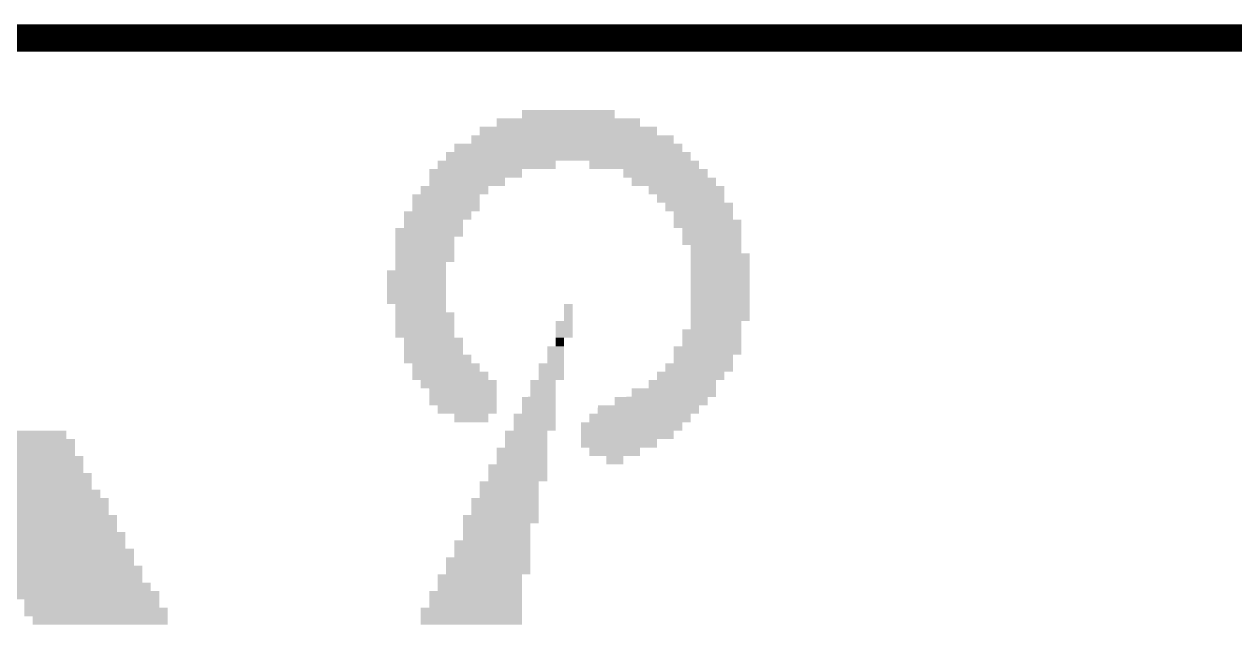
# Model space of a CAD drawing. Extents: x -8 to 142, y 0 to 126.
# Drawn here: x 26.22 to 35.08, y 121.41 to 125.8 of the extents above; entities that cross this region are included whole.
import ezdxf

# ---------------------------------------------------------------- set-up
doc = ezdxf.new("R2010")
doc.units = 0
doc.layers.add('03_ASSY2_GBR', color=1, linetype='CONTINUOUS')

msp = doc.modelspace()

# ---------------------------------------------------------------- linework, layer by layer
at = {"layer": '03_ASSY2_GBR', "const_width": 0.2}
msp.add_lwpolyline([(41.7, 125.7), (-8.3, 125.7), (-8.3, 115.7), (41.7, 115.7)], dxfattribs=at)
at = {"layer": '03_ASSY2_GBR'}
for points in [[(29.863, 125.111148), (29.863018, 125.172926), (30.54202, 125.111148), (30.542, 125.172926)], [(29.863018, 125.172926), (29.86302, 125.172946), (30.542, 125.172926), (30.54198, 125.172946)], [(29.86302, 125.172946), (29.863054, 125.17298), (30.54198, 125.172946), (30.541946, 125.17298)], [(29.863054, 125.17298), (29.863074, 125.173), (30.541946, 125.17298), (29.863074, 125.173)], [(29.678, 125.050148), (29.678018, 125.110926), (30.72702, 125.050148), (30.727, 125.110926)], [(29.678018, 125.110926), (29.67802, 125.110946), (30.727, 125.110926), (30.72698, 125.110946)], [(29.67802, 125.110946), (29.678054, 125.11098), (30.72698, 125.110946), (30.726946, 125.11098)], [(29.678054, 125.11098), (29.678074, 125.111), (30.726946, 125.11098), (30.542148, 125.111)], [(29.678074, 125.111), (29.862872, 125.11102), (30.542148, 125.111), (30.542128, 125.11102)], [(29.862872, 125.11102), (29.86298, 125.111128), (30.542128, 125.11102), (30.54202, 125.111128)], [(29.86298, 125.111128), (29.863, 125.111148), (30.54202, 125.111128), (30.54202, 125.111148)], [(29.493, 124.926148), (29.493018, 124.987926), (30.97402, 124.926148), (30.974, 124.987926)], [(29.493018, 124.987926), (29.49302, 124.987946), (30.974, 124.987926), (30.97398, 124.987946)], [(29.49302, 124.987946), (29.493054, 124.98798), (30.97398, 124.987946), (30.973946, 124.98798)], [(29.493054, 124.98798), (29.493074, 124.988), (30.973946, 124.98798), (30.850148, 124.988)], [(29.493074, 124.988), (29.553872, 124.98802), (30.850148, 124.988), (30.850128, 124.98802)], [(29.553872, 124.98802), (29.55398, 124.988128), (30.850128, 124.98802), (30.85002, 124.988128)], [(29.55398, 124.988128), (29.554, 124.988148), (30.85002, 124.988128), (30.85002, 124.988148)], [(29.554, 124.988148), (29.554018, 125.049926), (30.85002, 124.988148), (30.85, 125.049926)], [(29.554018, 125.049926), (29.55402, 125.049946), (30.85, 125.049926), (30.84998, 125.049946)], [(29.55402, 125.049946), (29.554054, 125.04998), (30.84998, 125.049946), (30.849946, 125.04998)], [(29.554054, 125.04998), (29.554074, 125.05), (30.849946, 125.04998), (30.727148, 125.05)], [(29.554074, 125.05), (29.677872, 125.05002), (30.727148, 125.05), (30.727128, 125.05002)], [(29.677872, 125.05002), (29.67798, 125.050128), (30.727128, 125.05002), (30.72702, 125.050128)], [(29.67798, 125.050128), (29.678, 125.050148), (30.72702, 125.050128), (30.72702, 125.050148)], [(29.369, 124.865148), (29.369018, 124.925926), (31.03602, 124.865148), (31.036, 124.925926)], [(29.369018, 124.925926), (29.36902, 124.925946), (31.036, 124.925926), (31.03598, 124.925946)], [(29.36902, 124.925946), (29.369054, 124.92598), (31.03598, 124.925946), (31.035946, 124.92598)], [(29.369054, 124.92598), (29.369074, 124.926), (31.035946, 124.92598), (30.974148, 124.926)], [(29.369074, 124.926), (29.492872, 124.92602), (30.974148, 124.926), (30.974128, 124.92602)], [(29.492872, 124.92602), (29.49298, 124.926128), (30.974128, 124.92602), (30.97402, 124.926128)], [(29.49298, 124.926128), (29.493, 124.926148), (30.97402, 124.926128), (30.97402, 124.926148)], [(29.307, 124.803148), (29.307018, 124.864926), (31.09702, 124.803148), (31.097, 124.864926)], [(29.307018, 124.864926), (29.30702, 124.864946), (31.097, 124.864926), (31.09698, 124.864946)], [(29.30702, 124.864946), (29.307054, 124.86498), (31.09698, 124.864946), (31.096946, 124.86498)], [(29.307054, 124.86498), (29.307074, 124.865), (31.096946, 124.86498), (31.036148, 124.865)], [(29.307074, 124.865), (29.368872, 124.86502), (31.036148, 124.865), (31.036128, 124.86502)], [(29.368872, 124.86502), (29.36898, 124.865128), (31.036128, 124.86502), (31.03602, 124.865128)], [(29.36898, 124.865128), (29.369, 124.865148), (31.03602, 124.865128), (31.03602, 124.865148)], [(29.184008, 124.679054), (29.184018, 124.740852), (29.86298, 124.679054), (29.863, 124.740852)], [(29.184018, 124.740852), (29.18402, 124.740946), (29.863, 124.740852), (29.863094, 124.740946)], [(29.18402, 124.740946), (29.184054, 124.74098), (29.863094, 124.740946), (29.863128, 124.74098)], [(29.184054, 124.74098), (29.184074, 124.741), (29.863128, 124.74098), (30.109926, 124.741)], [(29.184074, 124.741), (29.245872, 124.74102), (30.109926, 124.741), (30.109946, 124.74102)], [(29.245872, 124.74102), (29.245906, 124.741054), (30.109946, 124.74102), (30.10998, 124.741054)], [(29.245906, 124.741054), (29.246, 124.741148), (30.10998, 124.741054), (30.10998, 124.741148)], [(29.246, 124.741148), (29.246018, 124.802852), (30.10998, 124.741148), (30.11, 124.802852)], [(29.246018, 124.802852), (29.24602, 124.802946), (30.11, 124.802852), (30.110094, 124.802946)], [(29.24602, 124.802946), (29.246054, 124.80298), (30.110094, 124.802946), (30.110128, 124.80298)], [(29.246054, 124.80298), (29.246074, 124.803), (30.110128, 124.80298), (30.356852, 124.803)], [(29.246074, 124.803), (29.306872, 124.80302), (31.097148, 124.803), (31.097128, 124.80302)], [(29.306872, 124.80302), (29.30698, 124.803128), (31.097128, 124.80302), (31.09702, 124.803128)], [(29.30698, 124.803128), (29.307, 124.803148), (31.09702, 124.803128), (31.09702, 124.803148)], [(30.356872, 124.80298), (30.356852, 124.803), (31.158946, 124.80298), (31.097148, 124.803)], [(30.356926, 124.802926), (30.356872, 124.80298), (31.159, 124.802926), (31.158946, 124.80298)], [(30.35698, 124.802872), (30.356926, 124.802926), (31.159002, 124.802872), (31.159, 124.802926)], [(30.357, 124.741128), (30.35698, 124.802872), (31.15902, 124.741128), (31.159002, 124.802872)], [(30.357, 124.741074), (30.357, 124.741128), (31.159074, 124.741074), (31.15902, 124.741128)], [(30.357054, 124.74102), (30.357, 124.741074), (31.159128, 124.74102), (31.159074, 124.741074)], [(30.603852, 124.741), (30.357054, 124.74102), (31.159148, 124.741), (31.159128, 124.74102)], [(30.603872, 124.74098), (30.603852, 124.741), (31.220946, 124.74098), (31.159148, 124.741)], [(30.603926, 124.740926), (30.603872, 124.74098), (31.221, 124.740926), (31.220946, 124.74098)], [(30.60398, 124.740872), (30.603926, 124.740926), (31.221002, 124.740872), (31.221, 124.740926)], [(30.604, 124.679128), (30.60398, 124.740872), (31.22102, 124.679128), (31.221002, 124.740872)], [(29.184, 124.618148), (29.184008, 124.678852), (29.73898, 124.618148), (29.739, 124.678852)], [(29.184008, 124.679), (29.184008, 124.679054), (29.862926, 124.679), (29.86298, 124.679054)], [(29.184008, 124.67898), (29.184008, 124.679), (29.739128, 124.67898), (29.862926, 124.679)], [(29.184008, 124.678852), (29.184008, 124.67898), (29.739, 124.678852), (29.739128, 124.67898)], [(30.604, 124.679074), (30.604, 124.679128), (31.221074, 124.679074), (31.22102, 124.679128)], [(30.604054, 124.67902), (30.604, 124.679074), (31.221128, 124.67902), (31.221074, 124.679074)], [(30.664852, 124.679), (30.604054, 124.67902), (31.221148, 124.679), (31.221128, 124.67902)], [(30.664872, 124.67898), (30.664852, 124.679), (31.281946, 124.67898), (31.221148, 124.679)], [(30.664926, 124.678926), (30.664872, 124.67898), (31.282, 124.678926), (31.281946, 124.67898)], [(30.66498, 124.678872), (30.664926, 124.678926), (31.282002, 124.678872), (31.282, 124.678926)], [(30.665, 124.618128), (30.66498, 124.678872), (31.28202, 124.618128), (31.282002, 124.678872)], [(29.06, 124.432148), (29.060018, 124.555852), (29.55398, 124.432148), (29.554, 124.555852)], [(29.060018, 124.555852), (29.06002, 124.555946), (29.554, 124.555852), (29.554094, 124.555946)], [(29.06002, 124.555946), (29.060054, 124.55598), (29.554094, 124.555946), (29.554128, 124.55598)], [(29.060054, 124.55598), (29.060074, 124.556), (29.554128, 124.55598), (29.615926, 124.556)], [(29.060074, 124.556), (29.121872, 124.55602), (29.615926, 124.556), (29.615946, 124.55602)], [(29.121872, 124.55602), (29.121906, 124.556054), (29.615946, 124.55602), (29.61598, 124.556054)], [(29.121906, 124.556054), (29.122, 124.556148), (29.61598, 124.556054), (29.61598, 124.556148)], [(29.122, 124.556148), (29.122018, 124.617852), (29.61598, 124.556148), (29.616, 124.617852)], [(29.122018, 124.617852), (29.12202, 124.617946), (29.616, 124.617852), (29.616094, 124.617946)], [(29.12202, 124.617946), (29.122054, 124.61798), (29.616094, 124.617946), (29.616128, 124.61798)], [(29.122054, 124.61798), (29.122074, 124.618), (29.616128, 124.61798), (29.738926, 124.618)], [(29.122074, 124.618), (29.183872, 124.61802), (29.738926, 124.618), (29.738946, 124.61802)], [(29.183872, 124.61802), (29.183906, 124.618054), (29.738946, 124.61802), (29.73898, 124.618054)], [(29.183906, 124.618054), (29.184, 124.618148), (29.73898, 124.618054), (29.73898, 124.618148)], [(30.665, 124.618074), (30.665, 124.618128), (31.282074, 124.618074), (31.28202, 124.618128)], [(30.665054, 124.61802), (30.665, 124.618074), (31.282128, 124.61802), (31.282074, 124.618074)], [(30.788852, 124.618), (30.665054, 124.61802), (31.282148, 124.618), (31.282128, 124.61802)], [(30.788872, 124.61798), (30.788852, 124.618), (31.343946, 124.61798), (31.282148, 124.618)], [(30.788926, 124.617926), (30.788872, 124.61798), (31.344, 124.617926), (31.343946, 124.61798)], [(30.78898, 124.617872), (30.788926, 124.617926), (31.344002, 124.617872), (31.344, 124.617926)], [(30.789, 124.556074), (30.78898, 124.617872), (31.34401, 124.556074), (31.344002, 124.617872)], [(30.789054, 124.55602), (30.789, 124.556074), (31.344012, 124.55602), (31.34401, 124.556074)], [(30.849852, 124.556), (30.789054, 124.55602), (31.344012, 124.556), (31.344012, 124.55602)], [(30.84998, 124.555872), (30.849852, 124.556), (31.344012, 124.555872), (31.344012, 124.556)], [(30.85, 124.494128), (30.84998, 124.555872), (31.34402, 124.494128), (31.344012, 124.555872)], [(30.85, 124.494074), (30.85, 124.494128), (31.344074, 124.494074), (31.34402, 124.494128)], [(30.850054, 124.49402), (30.85, 124.494074), (31.344128, 124.49402), (31.344074, 124.494074)], [(30.911852, 124.494), (30.850054, 124.49402), (31.344148, 124.494), (31.344128, 124.49402)], [(30.911872, 124.49398), (30.911852, 124.494), (31.405946, 124.49398), (31.344148, 124.494)], [(30.911926, 124.493926), (30.911872, 124.49398), (31.406, 124.493926), (31.405946, 124.49398)], [(30.91198, 124.493872), (30.911926, 124.493926), (31.406002, 124.493872), (31.406, 124.493926)], [(30.912, 124.432074), (30.91198, 124.493872), (31.406012, 124.432074), (31.406002, 124.493872)], [(28.999, 124.309148), (28.999018, 124.370852), (29.43099, 124.309148), (29.431, 124.370852)], [(28.999018, 124.37098), (28.99902, 124.371), (29.431128, 124.37098), (29.492926, 124.371)], [(28.999018, 124.370852), (28.999018, 124.37098), (29.431, 124.370852), (29.431128, 124.37098)], [(28.99902, 124.431946), (28.999054, 124.43198), (29.493094, 124.431946), (29.493128, 124.43198)], [(28.99902, 124.431852), (28.99902, 124.431946), (29.493, 124.431852), (29.493094, 124.431946)], [(28.99902, 124.371054), (28.99902, 124.431852), (29.49298, 124.371054), (29.493, 124.431852)], [(28.99902, 124.371), (28.99902, 124.371054), (29.492926, 124.371), (29.49298, 124.371054)], [(28.999054, 124.43198), (28.999074, 124.432), (29.493128, 124.43198), (29.553926, 124.432)], [(28.999074, 124.432), (29.059872, 124.43202), (29.553926, 124.432), (29.553946, 124.43202)], [(29.059872, 124.43202), (29.059906, 124.432054), (29.553946, 124.43202), (29.55398, 124.432054)], [(29.059906, 124.432054), (29.06, 124.432148), (29.55398, 124.432054), (29.55398, 124.432148)], [(30.912054, 124.43202), (30.912, 124.432074), (31.406012, 124.43202), (31.406012, 124.432074)], [(30.973852, 124.432), (30.912054, 124.43202), (31.406012, 124.432), (31.406012, 124.43202)], [(30.97398, 124.431872), (30.973852, 124.432), (31.406012, 124.431872), (31.406012, 124.432)], [(30.97399, 124.371128), (30.97398, 124.431872), (31.40602, 124.371128), (31.406012, 124.431872)], [(30.97399, 124.371), (30.97399, 124.371128), (31.406148, 124.371), (31.40602, 124.371128)], [(30.97399, 124.37098), (30.97399, 124.371), (31.467946, 124.37098), (31.406148, 124.371)], [(30.97399, 124.370926), (30.97399, 124.37098), (31.468, 124.370926), (31.467946, 124.37098)], [(30.974, 124.309074), (30.97399, 124.370926), (31.468, 124.309074), (31.468, 124.370926)], [(28.937014, 124.247054), (28.93702, 124.308946), (29.43098, 124.247054), (29.430988, 124.308946)], [(28.93702, 124.308946), (28.937074, 124.309), (29.430988, 124.308946), (29.43099, 124.309)], [(28.937074, 124.309), (28.998872, 124.30902), (29.43099, 124.309), (29.43099, 124.30902)], [(28.998872, 124.30902), (28.999, 124.309148), (29.43099, 124.30902), (29.43099, 124.309148)], [(30.974054, 124.30902), (30.974, 124.309074), (31.468, 124.30902), (31.468, 124.309074)], [(31.035892, 124.309), (30.974054, 124.30902), (31.468, 124.309), (31.468, 124.30902)], [(31.035912, 124.30898), (31.035892, 124.309), (31.468, 124.30898), (31.468, 124.309)], [(31.03602, 124.308872), (31.035912, 124.30898), (31.468002, 124.308872), (31.468, 124.30898)], [(31.036, 124.186074), (31.03602, 124.308872), (31.468014, 124.186074), (31.468002, 124.308872)], [(28.937004, 124.062054), (28.937014, 124.246852), (29.36898, 124.062054), (29.369, 124.246852)], [(28.937014, 124.247), (28.937014, 124.247054), (29.430926, 124.247), (29.43098, 124.247054)], [(28.937014, 124.24698), (28.937014, 124.247), (29.369128, 124.24698), (29.430926, 124.247)], [(28.937014, 124.246852), (28.937014, 124.24698), (29.369, 124.246852), (29.369128, 124.24698)], [(31.036054, 124.18602), (31.036, 124.186074), (31.468014, 124.18602), (31.468014, 124.186074)], [(31.096852, 124.186), (31.036054, 124.18602), (31.468014, 124.186), (31.468014, 124.18602)], [(31.09698, 124.185872), (31.096852, 124.186), (31.468014, 124.185872), (31.468014, 124.186)], [(31.096982, 124.124128), (31.09698, 124.185872), (31.46802, 124.124128), (31.468014, 124.185872)], [(31.096984, 124.124), (31.096982, 124.124128), (31.468148, 124.124), (31.46802, 124.124128)], [(31.096984, 124.12398), (31.096984, 124.124), (31.528946, 124.12398), (31.468148, 124.124)], [(31.096984, 124.123926), (31.096984, 124.12398), (31.529, 124.123926), (31.528946, 124.12398)], [(31.096998, 123.630054), (31.096984, 124.123926), (31.52898, 123.630054), (31.529, 124.123926)], [(28.937, 124.000148), (28.937002, 124.061852), (29.307004, 124.000148), (29.307, 124.061852)], [(28.937002, 124.061852), (28.937004, 124.06198), (29.307, 124.061852), (29.307128, 124.06198)], [(28.937004, 124.062), (28.937004, 124.062054), (29.368926, 124.062), (29.36898, 124.062054)], [(28.937004, 124.06198), (28.937004, 124.062), (29.307128, 124.06198), (29.368926, 124.062)], [(28.875, 123.754074), (28.87502, 123.999946), (29.307018, 123.754074), (29.307004, 123.999946)], [(28.87502, 123.999946), (28.875074, 124), (29.307004, 123.999946), (29.307004, 124)], [(28.875074, 124), (28.936872, 124.00002), (29.307004, 124), (29.307004, 124.00002)], [(28.936872, 124.00002), (28.937, 124.000148), (29.307004, 124.00002), (29.307004, 124.000148)], [(28.875054, 123.75402), (28.875, 123.754074), (29.307018, 123.75402), (29.307018, 123.754074)], [(28.936852, 123.754), (28.875054, 123.75402), (29.307018, 123.754), (29.307018, 123.75402)], [(28.93698, 123.753872), (28.936852, 123.754), (29.307018, 123.753872), (29.307018, 123.754)], [(28.936986, 123.692128), (28.93698, 123.753872), (29.30702, 123.692128), (29.307018, 123.753872)], [(30.171, 123.630148), (30.171018, 123.753926), (30.232988, 123.630148), (30.233, 123.753926)], [(30.171018, 123.753926), (30.17102, 123.753946), (30.233, 123.753926), (30.23298, 123.753946)], [(30.17102, 123.753946), (30.171054, 123.75398), (30.23298, 123.753946), (30.232946, 123.75398)], [(30.171054, 123.75398), (30.171074, 123.754), (30.232946, 123.75398), (30.171074, 123.754)], [(28.936986, 123.692), (28.936986, 123.692128), (29.307148, 123.692), (29.30702, 123.692128)], [(28.936986, 123.69198), (28.936986, 123.692), (29.368946, 123.69198), (29.307148, 123.692)], [(28.936986, 123.691926), (28.936986, 123.69198), (29.369, 123.691926), (29.368946, 123.69198)], [(28.937, 123.507128), (28.936986, 123.691926), (29.36902, 123.507128), (29.369, 123.691926)], [(30.110006, 123.507054), (30.11002, 123.629946), (30.23298, 123.507054), (30.232988, 123.629946)], [(30.11002, 123.629946), (30.110074, 123.63), (30.232988, 123.629946), (30.232988, 123.63)], [(30.110074, 123.63), (30.170872, 123.63002), (30.232988, 123.63), (30.232988, 123.63002)], [(30.170872, 123.63002), (30.171, 123.630148), (30.232988, 123.63002), (30.232988, 123.630148)], [(31.036, 123.445148), (31.03602, 123.567946), (31.467984, 123.445148), (31.467994, 123.567946)], [(31.03602, 123.567946), (31.036074, 123.568), (31.467994, 123.567946), (31.467994, 123.568)], [(31.036074, 123.568), (31.096872, 123.56802), (31.467994, 123.568), (31.467994, 123.56802)], [(31.096872, 123.56802), (31.097, 123.568148), (31.467994, 123.56802), (31.467994, 123.568148)], [(31.096998, 123.63), (31.096998, 123.630054), (31.528926, 123.63), (31.52898, 123.630054)], [(31.096998, 123.62998), (31.096998, 123.63), (31.468128, 123.62998), (31.528926, 123.63)], [(31.097, 123.629852), (31.096998, 123.62998), (31.468, 123.629852), (31.468128, 123.62998)], [(31.097, 123.568148), (31.097, 123.629852), (31.467994, 123.568148), (31.468, 123.629852)], [(28.937, 123.507074), (28.937, 123.507128), (29.369074, 123.507074), (29.36902, 123.507128)], [(28.937054, 123.50702), (28.937, 123.507074), (29.369128, 123.50702), (29.369074, 123.507074)], [(28.998852, 123.507), (28.937054, 123.50702), (29.369148, 123.507), (29.369128, 123.50702)], [(28.998872, 123.50698), (28.998852, 123.507), (29.430946, 123.50698), (29.369148, 123.507)], [(28.998926, 123.506926), (28.998872, 123.50698), (29.431, 123.506926), (29.430946, 123.50698)], [(28.99898, 123.506872), (28.998926, 123.506926), (29.431002, 123.506872), (29.431, 123.506926)], [(28.998994, 123.383128), (28.99898, 123.506872), (29.43102, 123.383128), (29.431002, 123.506872)], [(30.11, 123.445148), (30.110006, 123.506852), (30.170996, 123.445148), (30.171, 123.506852)], [(30.110006, 123.507), (30.110006, 123.507054), (30.232926, 123.507), (30.23298, 123.507054)], [(30.110006, 123.50698), (30.110006, 123.507), (30.171128, 123.50698), (30.232926, 123.507)], [(30.110006, 123.506852), (30.110006, 123.50698), (30.171, 123.506852), (30.171128, 123.50698)], [(30.048, 123.321148), (30.04802, 123.444946), (30.170986, 123.321148), (30.170994, 123.444946)], [(30.04802, 123.444946), (30.048074, 123.445), (30.170994, 123.444946), (30.170994, 123.445)], [(30.048074, 123.445), (30.109872, 123.44502), (30.170994, 123.445), (30.170994, 123.44502)], [(30.109872, 123.44502), (30.11, 123.445148), (30.170994, 123.44502), (30.170996, 123.445148)], [(30.97401, 123.383054), (30.97402, 123.444946), (31.46798, 123.383054), (31.467984, 123.444946)], [(30.97402, 123.444946), (30.974074, 123.445), (31.467984, 123.444946), (31.467984, 123.445)], [(30.974074, 123.445), (31.035872, 123.44502), (31.467984, 123.445), (31.467984, 123.44502)], [(31.035872, 123.44502), (31.036, 123.445148), (31.467984, 123.44502), (31.467984, 123.445148)], [(28.998994, 123.383), (28.998994, 123.383128), (29.431148, 123.383), (29.43102, 123.383128)], [(28.998994, 123.38298), (28.998994, 123.383), (29.492946, 123.38298), (29.431148, 123.383)], [(28.998994, 123.382926), (28.998994, 123.38298), (29.493, 123.382926), (29.492946, 123.38298)], [(28.999, 123.321128), (28.998994, 123.382926), (29.49302, 123.321128), (29.493, 123.382926)], [(28.999, 123.321074), (28.999, 123.321128), (29.493074, 123.321074), (29.49302, 123.321128)], [(28.999054, 123.32102), (28.999, 123.321074), (29.493128, 123.32102), (29.493074, 123.321074)], [(29.059852, 123.321), (28.999054, 123.32102), (29.493148, 123.321), (29.493128, 123.32102)], [(29.059872, 123.32098), (29.059852, 123.321), (29.553946, 123.32098), (29.493148, 123.321)], [(29.059926, 123.320926), (29.059872, 123.32098), (29.554, 123.320926), (29.553946, 123.32098)], [(29.05998, 123.320872), (29.059926, 123.320926), (29.554002, 123.320872), (29.554, 123.320926)], [(29.05999, 123.260128), (29.05998, 123.320872), (29.55402, 123.260128), (29.554002, 123.320872)], [(29.986, 123.198148), (29.98602, 123.320946), (30.17098, 123.198148), (30.170986, 123.320946)], [(29.98602, 123.320946), (29.986074, 123.321), (30.170986, 123.320946), (30.170986, 123.321)], [(29.986074, 123.321), (30.047872, 123.32102), (30.170986, 123.321), (30.170986, 123.32102)], [(30.047872, 123.32102), (30.048, 123.321148), (30.170986, 123.32102), (30.170986, 123.321148)], [(30.912, 123.260148), (30.91202, 123.320946), (31.40598, 123.260148), (31.405988, 123.320946)], [(30.91202, 123.320946), (30.912074, 123.321), (31.405988, 123.320946), (31.405988, 123.321)], [(30.912074, 123.321), (30.973872, 123.32102), (31.405988, 123.321), (31.405988, 123.32102)], [(30.973872, 123.32102), (30.974, 123.321148), (31.405988, 123.32102), (31.405988, 123.321148)], [(30.974, 123.321148), (30.974008, 123.382852), (31.405988, 123.321148), (31.406, 123.382852)], [(30.974008, 123.383), (30.97401, 123.383054), (31.467926, 123.383), (31.46798, 123.383054)], [(30.974008, 123.38298), (30.974008, 123.383), (31.406128, 123.38298), (31.467926, 123.383)], [(30.974008, 123.382852), (30.974008, 123.38298), (31.406, 123.382852), (31.406128, 123.38298)], [(29.05999, 123.26), (29.05999, 123.260128), (29.554148, 123.26), (29.55402, 123.260128)], [(29.05999, 123.25998), (29.05999, 123.26), (29.615946, 123.25998), (29.554148, 123.26)], [(29.05999, 123.259926), (29.05999, 123.25998), (29.616, 123.259926), (29.615946, 123.25998)], [(29.06, 123.198128), (29.05999, 123.259926), (29.61602, 123.198128), (29.616, 123.259926)], [(30.85, 123.198148), (30.850018, 123.259852), (31.34398, 123.198148), (31.344, 123.259852)], [(30.850018, 123.259852), (30.85002, 123.259946), (31.344, 123.259852), (31.344094, 123.259946)], [(30.85002, 123.259946), (30.850054, 123.25998), (31.344094, 123.259946), (31.344128, 123.25998)], [(30.850054, 123.25998), (30.850074, 123.26), (31.344128, 123.25998), (31.405926, 123.26)], [(30.850074, 123.26), (30.911872, 123.26002), (31.405926, 123.26), (31.405946, 123.26002)], [(30.911872, 123.26002), (30.911906, 123.260054), (31.405946, 123.26002), (31.40598, 123.260054)], [(30.911906, 123.260054), (30.912, 123.260148), (31.40598, 123.260054), (31.40598, 123.260148)], [(29.06, 123.198074), (29.06, 123.198128), (29.616074, 123.198074), (29.61602, 123.198128)], [(29.060054, 123.19802), (29.06, 123.198074), (29.616128, 123.19802), (29.616074, 123.198074)], [(29.121852, 123.198), (29.060054, 123.19802), (29.616148, 123.198), (29.616128, 123.19802)], [(29.121872, 123.19798), (29.121852, 123.198), (29.677946, 123.19798), (29.616148, 123.198)], [(29.121926, 123.197926), (29.121872, 123.19798), (29.678, 123.197926), (29.677946, 123.19798)], [(29.12198, 123.197872), (29.121926, 123.197926), (29.677998, 123.197872), (29.678, 123.197926)], [(29.122, 123.136074), (29.12198, 123.197872), (29.677994, 123.136074), (29.677998, 123.197872)], [(29.122054, 123.13602), (29.122, 123.136074), (29.677994, 123.13602), (29.677994, 123.136074)], [(29.183852, 123.136), (29.122054, 123.13602), (29.677994, 123.136), (29.677994, 123.13602)], [(29.18398, 123.135872), (29.183852, 123.136), (29.677994, 123.135872), (29.677994, 123.136)], [(29.184, 123.013074), (29.18398, 123.135872), (29.677984, 123.013074), (29.677994, 123.135872)], [(29.925, 123.075148), (29.925018, 123.197852), (30.109992, 123.075148), (30.11, 123.197852)], [(29.925018, 123.197852), (29.92502, 123.197946), (30.11, 123.197852), (30.110094, 123.197946)], [(29.92502, 123.197946), (29.925054, 123.19798), (30.110094, 123.197946), (30.110128, 123.19798)], [(29.925054, 123.19798), (29.925074, 123.198), (30.110128, 123.19798), (30.170926, 123.198)], [(29.925074, 123.198), (29.985872, 123.19802), (30.170926, 123.198), (30.170946, 123.19802)], [(29.985872, 123.19802), (29.985906, 123.198054), (30.170946, 123.19802), (30.17098, 123.198054)], [(29.985906, 123.198054), (29.986, 123.198148), (30.17098, 123.198054), (30.17098, 123.198148)], [(30.665, 123.075148), (30.66502, 123.135946), (31.28198, 123.075148), (31.281988, 123.135946)], [(30.66502, 123.135946), (30.665074, 123.136), (31.281988, 123.135946), (31.281988, 123.136)], [(30.665074, 123.136), (30.788872, 123.13602), (31.281988, 123.136), (31.281988, 123.13602)], [(30.788872, 123.13602), (30.789, 123.136148), (31.281988, 123.13602), (31.281988, 123.136148)], [(30.789, 123.136148), (30.789018, 123.197852), (31.281988, 123.136148), (31.282, 123.197852)], [(30.789018, 123.197852), (30.78902, 123.197946), (31.282, 123.197852), (31.282094, 123.197946)], [(30.78902, 123.197946), (30.789054, 123.19798), (31.282094, 123.197946), (31.282128, 123.19798)], [(30.789054, 123.19798), (30.789074, 123.198), (31.282128, 123.19798), (31.343926, 123.198)], [(30.789074, 123.198), (30.849872, 123.19802), (31.343926, 123.198), (31.343946, 123.19802)], [(30.849872, 123.19802), (30.849906, 123.198054), (31.343946, 123.19802), (31.34398, 123.198054)], [(30.849906, 123.198054), (30.85, 123.198148), (31.34398, 123.198054), (31.34398, 123.198148)], [(29.863, 122.951148), (29.86302, 123.074946), (30.109986, 122.951148), (30.109992, 123.074946)], [(29.86302, 123.074946), (29.863074, 123.075), (30.109992, 123.074946), (30.109992, 123.075)], [(29.863074, 123.075), (29.924872, 123.07502), (30.109992, 123.075), (30.109992, 123.07502)], [(29.924872, 123.07502), (29.925, 123.075148), (30.109992, 123.07502), (30.109992, 123.075148)], [(30.542, 123.013148), (30.542018, 123.074852), (31.22098, 123.013148), (31.221, 123.074852)], [(30.542018, 123.074852), (30.54202, 123.074946), (31.221, 123.074852), (31.221094, 123.074946)], [(30.54202, 123.074946), (30.542054, 123.07498), (31.221094, 123.074946), (31.221128, 123.07498)], [(30.542054, 123.07498), (30.542074, 123.075), (31.221128, 123.07498), (31.281926, 123.075)], [(30.542074, 123.075), (30.664872, 123.07502), (31.281926, 123.075), (31.281946, 123.07502)], [(30.664872, 123.07502), (30.664906, 123.075054), (31.281946, 123.07502), (31.28198, 123.075054)], [(30.664906, 123.075054), (30.665, 123.075148), (31.28198, 123.075054), (31.28198, 123.075148)], [(29.184054, 123.01302), (29.184, 123.013074), (29.677984, 123.01302), (29.677984, 123.013074)], [(29.245852, 123.013), (29.184054, 123.01302), (29.677984, 123.013), (29.677984, 123.01302)], [(29.24598, 123.012872), (29.245852, 123.013), (29.677984, 123.012872), (29.677984, 123.013)], [(29.246, 122.951074), (29.24598, 123.012872), (29.67798, 122.951074), (29.677984, 123.012872)], [(29.24602, 122.951054), (29.246, 122.951074), (29.67798, 122.951054), (29.67798, 122.951074)], [(29.246054, 122.95102), (29.24602, 122.951054), (29.677946, 122.95102), (29.67798, 122.951054)], [(29.368852, 122.951), (29.246054, 122.95102), (29.677926, 122.951), (29.677946, 122.95102)], [(29.368872, 122.95098), (29.368852, 122.951), (29.616128, 122.95098), (29.677926, 122.951)], [(29.36898, 122.950872), (29.368872, 122.95098), (29.61602, 122.950872), (29.616128, 122.95098)], [(29.368982, 122.950852), (29.36898, 122.950872), (29.616, 122.950852), (29.61602, 122.950872)], [(29.369, 122.889074), (29.368982, 122.950852), (29.61598, 122.889074), (29.616, 122.950852)], [(29.801, 122.828148), (29.80102, 122.950946), (30.10998, 122.828148), (30.109986, 122.950946)], [(29.80102, 122.950946), (29.801074, 122.951), (30.109986, 122.950946), (30.109986, 122.951)], [(29.801074, 122.951), (29.862872, 122.95102), (30.109986, 122.951), (30.109986, 122.95102)], [(29.862872, 122.95102), (29.863, 122.951148), (30.109986, 122.95102), (30.109986, 122.951148)], [(30.357, 122.889148), (30.357018, 122.950852), (31.09698, 122.889148), (31.097, 122.950852)], [(30.357018, 122.950852), (30.35702, 122.950946), (31.097, 122.950852), (31.097094, 122.950946)], [(30.35702, 122.950946), (30.357054, 122.95098), (31.097094, 122.950946), (31.097128, 122.95098)], [(30.357054, 122.95098), (30.357074, 122.951), (31.097128, 122.95098), (31.158926, 122.951)], [(30.357074, 122.951), (30.417872, 122.95102), (31.158926, 122.951), (31.158946, 122.95102)], [(30.417872, 122.95102), (30.417906, 122.951054), (31.158946, 122.95102), (31.15898, 122.951054)], [(30.417906, 122.951054), (30.418, 122.951148), (31.15898, 122.951054), (31.15898, 122.951148)], [(30.418, 122.951148), (30.418018, 123.012852), (31.15898, 122.951148), (31.159, 123.012852)], [(30.418018, 123.012852), (30.41802, 123.012946), (31.159, 123.012852), (31.159094, 123.012946)], [(30.41802, 123.012946), (30.418054, 123.01298), (31.159094, 123.012946), (31.159128, 123.01298)], [(30.418054, 123.01298), (30.418074, 123.013), (31.159128, 123.01298), (31.220926, 123.013)], [(30.418074, 123.013), (30.541872, 123.01302), (31.220926, 123.013), (31.220946, 123.01302)], [(30.541872, 123.01302), (30.541906, 123.013054), (31.220946, 123.01302), (31.22098, 123.013054)], [(30.541906, 123.013054), (30.542, 123.013148), (31.22098, 123.013054), (31.22098, 123.013148)], [(29.36902, 122.889054), (29.369, 122.889074), (29.61598, 122.889054), (29.61598, 122.889074)], [(29.369054, 122.88902), (29.36902, 122.889054), (29.615946, 122.88902), (29.61598, 122.889054)], [(29.615926, 122.889), (29.369054, 122.88902), (29.615926, 122.889), (29.615946, 122.88902)], [(30.295012, 122.828054), (30.295018, 122.888852), (31.03598, 122.828054), (31.036, 122.888852)], [(30.295018, 122.888852), (30.29502, 122.888946), (31.036, 122.888852), (31.036094, 122.888946)], [(30.29502, 122.888946), (30.295054, 122.88898), (31.036094, 122.888946), (31.036128, 122.88898)], [(30.295054, 122.88898), (30.295074, 122.889), (31.036128, 122.88898), (31.096926, 122.889)], [(30.295074, 122.889), (30.356872, 122.88902), (31.096926, 122.889), (31.096946, 122.88902)], [(30.356872, 122.88902), (30.356906, 122.889054), (31.096946, 122.88902), (31.09698, 122.889054)], [(30.356906, 122.889054), (30.357, 122.889148), (31.09698, 122.889054), (31.09698, 122.889148)], [(25.110014, 122.766128), (25.110018, 122.827926), (26.53002, 122.766128), (26.53, 122.827926)], [(25.110018, 122.827926), (25.11002, 122.827946), (26.53, 122.827926), (26.52998, 122.827946)], [(25.11002, 122.827946), (25.110054, 122.82798), (26.52998, 122.827946), (26.529946, 122.82798)], [(25.110054, 122.82798), (25.110074, 122.828), (26.529946, 122.82798), (25.110074, 122.828)], [(29.739, 122.704148), (29.739018, 122.827852), (30.047992, 122.704148), (30.048, 122.827852)], [(29.739018, 122.827852), (29.73902, 122.827946), (30.048, 122.827852), (30.048094, 122.827946)], [(29.73902, 122.827946), (29.739054, 122.82798), (30.048094, 122.827946), (30.048128, 122.82798)], [(29.739054, 122.82798), (29.739074, 122.828), (30.048128, 122.82798), (30.109926, 122.828)], [(29.739074, 122.828), (29.800872, 122.82802), (30.109926, 122.828), (30.109946, 122.82802)], [(29.800872, 122.82802), (29.800906, 122.828054), (30.109946, 122.82802), (30.10998, 122.828054)], [(29.800906, 122.828054), (29.801, 122.828148), (30.10998, 122.828054), (30.10998, 122.828148)], [(30.295006, 122.766054), (30.295012, 122.827852), (30.97398, 122.766054), (30.974, 122.827852)], [(30.295012, 122.828), (30.295012, 122.828054), (31.035926, 122.828), (31.03598, 122.828054)], [(30.295012, 122.82798), (30.295012, 122.828), (30.974128, 122.82798), (31.035926, 122.828)], [(30.295012, 122.827852), (30.295012, 122.82798), (30.974, 122.827852), (30.974128, 122.82798)], [(25.110004, 122.643128), (25.110014, 122.765926), (26.59202, 122.643128), (26.592, 122.765926)], [(25.110014, 122.766), (25.110014, 122.766128), (26.530148, 122.766), (26.53002, 122.766128)], [(25.110014, 122.76598), (25.110014, 122.766), (26.591946, 122.76598), (26.530148, 122.766)], [(25.110014, 122.765926), (25.110014, 122.76598), (26.592, 122.765926), (26.591946, 122.76598)], [(29.678, 122.581148), (29.67802, 122.703946), (30.047986, 122.581148), (30.047992, 122.703946)], [(29.67802, 122.703946), (29.678074, 122.704), (30.047992, 122.703946), (30.047992, 122.704)], [(29.678074, 122.704), (29.738872, 122.70402), (30.047992, 122.704), (30.047992, 122.70402)], [(29.738872, 122.70402), (29.739, 122.704148), (30.047992, 122.70402), (30.047992, 122.704148)], [(30.295, 122.704074), (30.295006, 122.765852), (30.84998, 122.704074), (30.85, 122.765852)], [(30.29502, 122.704054), (30.295, 122.704074), (30.84998, 122.704054), (30.84998, 122.704074)], [(30.295006, 122.766), (30.295006, 122.766054), (30.973926, 122.766), (30.97398, 122.766054)], [(30.295006, 122.76598), (30.295006, 122.766), (30.850128, 122.76598), (30.973926, 122.766)], [(30.295006, 122.765852), (30.295006, 122.76598), (30.85, 122.765852), (30.850128, 122.76598)], [(30.295054, 122.70402), (30.29502, 122.704054), (30.849946, 122.70402), (30.84998, 122.704054)], [(30.356852, 122.704), (30.295054, 122.70402), (30.849926, 122.704), (30.849946, 122.70402)], [(30.356872, 122.70398), (30.356852, 122.704), (30.727128, 122.70398), (30.849926, 122.704)], [(30.35698, 122.703872), (30.356872, 122.70398), (30.72702, 122.703872), (30.727128, 122.70398)], [(30.356982, 122.703852), (30.35698, 122.703872), (30.727, 122.703852), (30.72702, 122.703872)], [(30.357, 122.643074), (30.356982, 122.703852), (30.72698, 122.643074), (30.727, 122.703852)], [(25.11, 122.581148), (25.110004, 122.642926), (26.65301, 122.581148), (26.653, 122.642926)], [(25.110004, 122.643), (25.110004, 122.643128), (26.592148, 122.643), (26.59202, 122.643128)], [(25.110004, 122.64298), (25.110004, 122.643), (26.652946, 122.64298), (26.592148, 122.643)], [(25.110004, 122.642926), (25.110004, 122.64298), (26.653, 122.642926), (26.652946, 122.64298)], [(30.35702, 122.643054), (30.357, 122.643074), (30.72698, 122.643054), (30.72698, 122.643074)], [(30.357054, 122.64302), (30.35702, 122.643054), (30.726946, 122.64302), (30.72698, 122.643054)], [(30.479852, 122.643), (30.357054, 122.64302), (30.726926, 122.643), (30.726946, 122.64302)], [(30.479872, 122.64298), (30.479852, 122.643), (30.604128, 122.64298), (30.726926, 122.643)], [(30.47998, 122.642872), (30.479872, 122.64298), (30.60402, 122.642872), (30.604128, 122.64298)], [(30.479982, 122.642852), (30.47998, 122.642872), (30.604, 122.642852), (30.60402, 122.642872)], [(30.48, 122.581074), (30.479982, 122.642852), (30.60398, 122.581074), (30.604, 122.642852)], [(25.04901, 122.396128), (25.049016, 122.518926), (26.71502, 122.396128), (26.715, 122.518926)], [(25.049016, 122.519128), (25.04902, 122.580946), (26.65302, 122.519128), (26.653012, 122.580946)], [(25.049016, 122.519), (25.049016, 122.519128), (26.653148, 122.519), (26.65302, 122.519128)], [(25.049016, 122.51898), (25.049016, 122.519), (26.714946, 122.51898), (26.653148, 122.519)], [(25.049016, 122.518926), (25.049016, 122.51898), (26.715, 122.518926), (26.714946, 122.51898)], [(25.04902, 122.580946), (25.049074, 122.581), (26.653012, 122.580946), (26.653012, 122.581)], [(25.049074, 122.581), (25.109872, 122.58102), (26.653012, 122.581), (26.653012, 122.58102)], [(25.109872, 122.58102), (25.11, 122.581148), (26.653012, 122.58102), (26.65301, 122.581148)], [(29.616, 122.457148), (29.61602, 122.580946), (30.04798, 122.457148), (30.047986, 122.580946)], [(29.61602, 122.580946), (29.616074, 122.581), (30.047986, 122.580946), (30.047986, 122.581)], [(29.616074, 122.581), (29.677872, 122.58102), (30.047986, 122.581), (30.047986, 122.58102)], [(29.677872, 122.58102), (29.678, 122.581148), (30.047986, 122.58102), (30.047986, 122.581148)], [(30.48002, 122.581054), (30.48, 122.581074), (30.60398, 122.581054), (30.60398, 122.581074)], [(30.480054, 122.58102), (30.48002, 122.581054), (30.603946, 122.58102), (30.60398, 122.581054)], [(30.603926, 122.581), (30.480054, 122.58102), (30.603926, 122.581), (30.603946, 122.58102)], [(29.554, 122.334148), (29.554018, 122.456852), (29.985992, 122.334148), (29.986, 122.456852)], [(29.554018, 122.456852), (29.55402, 122.456946), (29.986, 122.456852), (29.986094, 122.456946)], [(29.55402, 122.456946), (29.554054, 122.45698), (29.986094, 122.456946), (29.986128, 122.45698)], [(29.554054, 122.45698), (29.554074, 122.457), (29.986128, 122.45698), (30.047926, 122.457)], [(29.554074, 122.457), (29.615872, 122.45702), (30.047926, 122.457), (30.047946, 122.45702)], [(29.615872, 122.45702), (29.615906, 122.457054), (30.047946, 122.45702), (30.04798, 122.457054)], [(29.615906, 122.457054), (29.616, 122.457148), (30.04798, 122.457054), (30.04798, 122.457148)], [(25.049, 122.210148), (25.049006, 122.333926), (26.83802, 122.210148), (26.838, 122.333926)], [(25.049006, 122.334128), (25.04901, 122.395926), (26.77702, 122.334128), (26.777, 122.395926)], [(25.049006, 122.334), (25.049006, 122.334128), (26.777148, 122.334), (26.77702, 122.334128)], [(25.049006, 122.33398), (25.049006, 122.334), (26.837946, 122.33398), (26.777148, 122.334)], [(25.049006, 122.333926), (25.049006, 122.33398), (26.838, 122.333926), (26.837946, 122.33398)], [(25.04901, 122.396), (25.04901, 122.396128), (26.715148, 122.396), (26.71502, 122.396128)], [(25.04901, 122.39598), (25.04901, 122.396), (26.776946, 122.39598), (26.715148, 122.396)], [(25.04901, 122.395926), (25.04901, 122.39598), (26.777, 122.395926), (26.776946, 122.39598)], [(29.493, 122.210148), (29.49302, 122.333946), (29.985982, 122.210148), (29.985992, 122.333946)], [(29.49302, 122.333946), (29.493074, 122.334), (29.985992, 122.333946), (29.985992, 122.334)], [(29.493074, 122.334), (29.553872, 122.33402), (29.985992, 122.334), (29.985992, 122.33402)], [(29.553872, 122.33402), (29.554, 122.334148), (29.985992, 122.33402), (29.985992, 122.334148)], [(24.987012, 122.087128), (24.987018, 122.209926), (26.90002, 122.087128), (26.9, 122.209926)], [(24.987018, 122.209926), (24.98702, 122.209946), (26.9, 122.209926), (26.89998, 122.209946)], [(24.98702, 122.209946), (24.987054, 122.20998), (26.89998, 122.209946), (26.899946, 122.20998)], [(24.987054, 122.20998), (24.987074, 122.21), (26.899946, 122.20998), (26.838148, 122.21)], [(24.987074, 122.21), (25.048872, 122.21002), (26.838148, 122.21), (26.838128, 122.21002)], [(25.048872, 122.21002), (25.04898, 122.210128), (26.838128, 122.21002), (26.83802, 122.210128)], [(25.04898, 122.210128), (25.049, 122.210148), (26.83802, 122.210128), (26.83802, 122.210148)], [(29.431, 122.025148), (29.431012, 122.148852), (29.924992, 122.025148), (29.925, 122.148852)], [(29.431012, 122.149054), (29.43102, 122.209946), (29.98598, 122.149054), (29.985982, 122.209946)], [(29.431012, 122.149), (29.431012, 122.149054), (29.985926, 122.149), (29.98598, 122.149054)], [(29.431012, 122.14898), (29.431012, 122.149), (29.925128, 122.14898), (29.985926, 122.149)], [(29.431012, 122.148852), (29.431012, 122.14898), (29.925, 122.148852), (29.925128, 122.14898)], [(29.43102, 122.209946), (29.431074, 122.21), (29.985982, 122.209946), (29.985982, 122.21)], [(29.431074, 122.21), (29.492872, 122.21002), (29.985982, 122.21), (29.985982, 122.21002)], [(29.492872, 122.21002), (29.493, 122.210148), (29.985982, 122.21002), (29.985982, 122.210148)], [(24.987006, 121.964128), (24.987012, 122.086926), (26.96202, 121.964128), (26.962, 122.086926)], [(24.987012, 122.087), (24.987012, 122.087128), (26.900148, 122.087), (26.90002, 122.087128)], [(24.987012, 122.08698), (24.987012, 122.087), (26.961946, 122.08698), (26.900148, 122.087)], [(24.987012, 122.086926), (24.987012, 122.08698), (26.962, 122.086926), (26.961946, 122.08698)], [(29.369, 121.902148), (29.36902, 122.024946), (29.924986, 121.902148), (29.924992, 122.024946)], [(29.36902, 122.024946), (29.369074, 122.025), (29.924992, 122.024946), (29.924992, 122.025)], [(29.369074, 122.025), (29.430872, 122.02502), (29.924992, 122.025), (29.924992, 122.02502)], [(29.430872, 122.02502), (29.431, 122.025148), (29.924992, 122.02502), (29.924992, 122.025148)], [(24.987, 121.840148), (24.987006, 121.963926), (27.02402, 121.840148), (27.024, 121.963926)], [(24.987006, 121.964), (24.987006, 121.964128), (26.962148, 121.964), (26.96202, 121.964128)], [(24.987006, 121.96398), (24.987006, 121.964), (27.023946, 121.96398), (26.962148, 121.964)], [(24.987006, 121.963926), (24.987006, 121.96398), (27.024, 121.963926), (27.023946, 121.96398)], [(29.307, 121.778148), (29.30702, 121.901946), (29.92498, 121.778148), (29.924986, 121.901946)], [(29.30702, 121.901946), (29.307074, 121.902), (29.924986, 121.901946), (29.924986, 121.902)], [(29.307074, 121.902), (29.368872, 121.90202), (29.924986, 121.902), (29.924986, 121.90202)], [(29.368872, 121.90202), (29.369, 121.902148), (29.924986, 121.90202), (29.924986, 121.902148)], [(24.925012, 121.717128), (24.925018, 121.839926), (27.08502, 121.717128), (27.085, 121.839926)], [(24.925018, 121.839926), (24.92502, 121.839946), (27.085, 121.839926), (27.08498, 121.839946)], [(24.92502, 121.839946), (24.925054, 121.83998), (27.08498, 121.839946), (27.084946, 121.83998)], [(24.925054, 121.83998), (24.925074, 121.84), (27.084946, 121.83998), (27.024148, 121.84)], [(24.925074, 121.84), (24.986872, 121.84002), (27.024148, 121.84), (27.024128, 121.84002)], [(24.986872, 121.84002), (24.98698, 121.840128), (27.024128, 121.84002), (27.02402, 121.840128)], [(24.98698, 121.840128), (24.987, 121.840148), (27.02402, 121.840128), (27.02402, 121.840148)], [(24.92501, 121.655128), (24.925012, 121.716926), (27.14702, 121.655128), (27.147, 121.716926)], [(24.925012, 121.717), (24.925012, 121.717128), (27.085148, 121.717), (27.08502, 121.717128)], [(24.925012, 121.71698), (24.925012, 121.717), (27.146946, 121.71698), (27.085148, 121.717)], [(24.925012, 121.716926), (24.925012, 121.71698), (27.147, 121.716926), (27.146946, 121.71698)], [(29.246, 121.655148), (29.246018, 121.777852), (29.862992, 121.655148), (29.863, 121.777852)], [(29.246018, 121.777852), (29.24602, 121.777946), (29.863, 121.777852), (29.863094, 121.777946)], [(29.24602, 121.777946), (29.246054, 121.77798), (29.863094, 121.777946), (29.863128, 121.77798)], [(29.246054, 121.77798), (29.246074, 121.778), (29.863128, 121.77798), (29.924926, 121.778)], [(29.246074, 121.778), (29.306872, 121.77802), (29.924926, 121.778), (29.924946, 121.77802)], [(29.306872, 121.77802), (29.306906, 121.778054), (29.924946, 121.77802), (29.92498, 121.778054)], [(29.306906, 121.778054), (29.307, 121.778148), (29.92498, 121.778054), (29.92498, 121.778148)], [(24.925006, 121.593), (24.925008, 121.654926), (27.209012, 121.593), (27.209, 121.654926)], [(24.925008, 121.655), (24.92501, 121.655128), (27.147148, 121.655), (27.14702, 121.655128)], [(24.925008, 121.65498), (24.925008, 121.655), (27.208946, 121.65498), (27.147148, 121.655)], [(24.925008, 121.654926), (24.925008, 121.65498), (27.209, 121.654926), (27.208946, 121.65498)], [(29.184, 121.532148), (29.18402, 121.654946), (29.862986, 121.532148), (29.862992, 121.654946)], [(29.18402, 121.654946), (29.184074, 121.655), (29.862992, 121.654946), (29.862992, 121.655)], [(29.184074, 121.655), (29.245872, 121.65502), (29.862992, 121.655), (29.862992, 121.65502)], [(29.245872, 121.65502), (29.246, 121.655148), (29.862992, 121.65502), (29.862992, 121.655148)], [(26.22098, 121.592872), (26.220852, 121.593), (27.209012, 121.592872), (27.209012, 121.593)], [(26.22099, 121.532128), (26.22098, 121.592872), (27.20902, 121.532128), (27.209012, 121.592872)], [(26.22099, 121.532), (26.22099, 121.532128), (27.209148, 121.532), (27.20902, 121.532128)], [(26.22099, 121.53198), (26.22099, 121.532), (27.270946, 121.53198), (27.209148, 121.532)], [(26.22099, 121.531926), (26.22099, 121.53198), (27.271, 121.531926), (27.270946, 121.53198)], [(26.221, 121.470074), (26.22099, 121.531926), (27.27101, 121.470074), (27.271, 121.531926)], [(29.122, 121.408148), (29.12202, 121.531946), (29.86298, 121.408148), (29.862986, 121.531946)], [(29.12202, 121.531946), (29.122074, 121.532), (29.862986, 121.531946), (29.862986, 121.532)], [(29.122074, 121.532), (29.183872, 121.53202), (29.862986, 121.532), (29.862986, 121.53202)], [(29.183872, 121.53202), (29.184, 121.532148), (29.862986, 121.53202), (29.862986, 121.532148)], [(26.221054, 121.47002), (26.221, 121.470074), (27.271012, 121.47002), (27.27101, 121.470074)], [(26.282852, 121.47), (26.221054, 121.47002), (27.271012, 121.47), (27.271012, 121.47002)], [(26.28298, 121.469872), (26.282852, 121.47), (27.271012, 121.469872), (27.271012, 121.47)], [(26.28299, 121.408128), (26.28298, 121.469872), (27.27102, 121.408128), (27.271012, 121.469872)], [(26.28299, 121.408), (26.28299, 121.408128), (27.271148, 121.408), (27.27102, 121.408128)], [(29.060074, 121.408), (29.121872, 121.40802), (29.862926, 121.408), (29.862946, 121.40802)], [(29.121872, 121.40802), (29.121906, 121.408054), (29.862946, 121.40802), (29.86298, 121.408054)], [(29.121906, 121.408054), (29.122, 121.408148), (29.86298, 121.408054), (29.86298, 121.408148)]]:
    msp.add_solid(points, dxfattribs=at)

doc.saveas('drawing.dxf')
